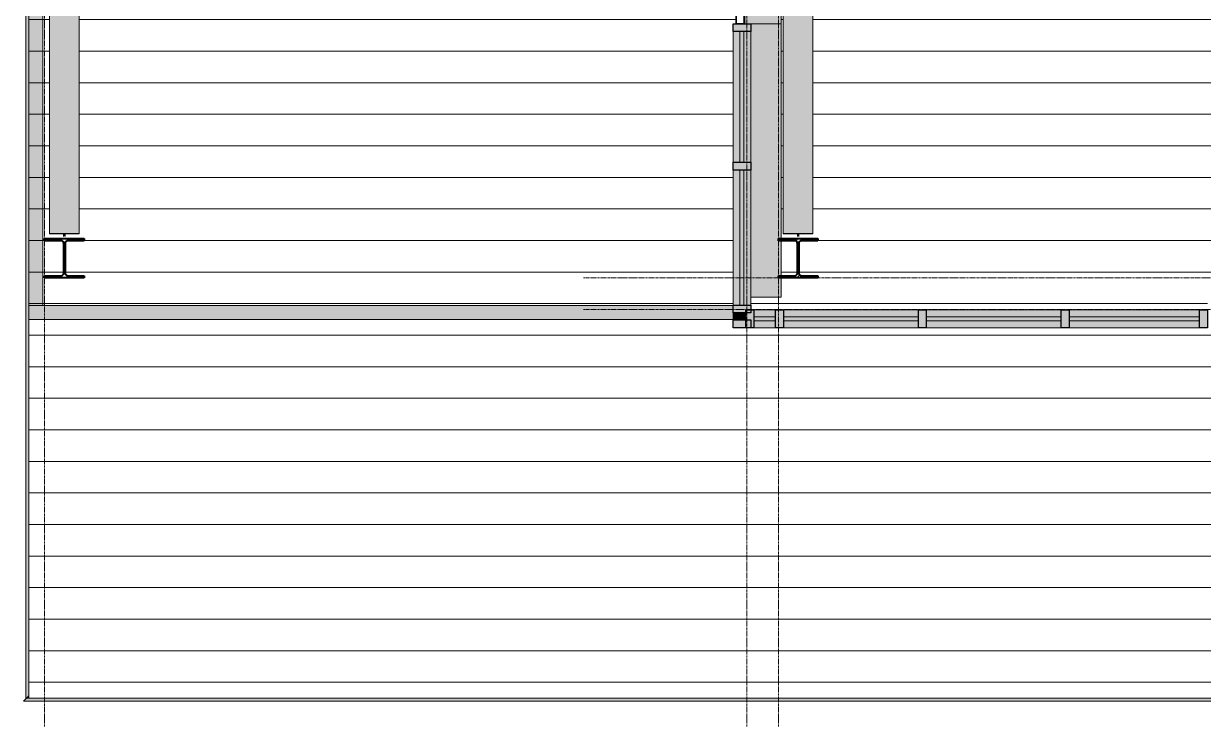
# Model space of a CAD drawing. Header units: inches. Extents: x 127 to 2210, y -1631 to -47.
# Drawn here: x 187.1 to 486.2, y -1631.2 to -1453.2 of the extents above; entities that cross this region are included whole.
import ezdxf

# ---------------------------------------------------------------- set-up
doc = ezdxf.new("R2010")
doc.units = ezdxf.units.IN
doc.header["$MEASUREMENT"] = 0
doc.linetypes.add('Grid Line 1_2_', pattern=[0.875, 0.5, -0.125, 0.125, -0.125])
for name, color, linetype, lineweight in [('A-GLAZ-CURT', 52, 'Continuous', 9), ('A-GLAZ-CWMG', 51, 'Continuous', 9), ('A-ROOF', 132, 'Continuous', 18), ('A-ROOF-OTLN', 132, 'Continuous', 9), ('A-ROOF-PATT', 132, 'Continuous', 18), ('I-WALL', 2, 'Continuous', 18), ('L-SITE-WALL', 31, 'Continuous', 18), ('S-BEAM', 12, 'Continuous', 9), ('S-COLS', 52, 'Continuous', 9), ('S-GRID', 1, 'Continuous', 9)]:
    doc.layers.add(name, color=color, linetype=linetype, lineweight=lineweight)
pattern_1 = [(45, (0, 0), (-6.335677, 6.335677), []), (45, (0, 9.6), (-6.335677, 6.335677), [])]

# ---------------------------------------------------------------- blocks, each defined once
blk = doc.blocks.new('System Panel - Exterior Glazing-V3-REFLECTED CEILING PLAN - OFFICE ANNEX')
at = {"layer": 'A-GLAZ-CURT', "transparency": 33554649}
blk.add_hatch(color=151, dxfattribs=at).paths.add_polyline_path([(16.53125, 0.25), (16.53125, 1.25), (-16.53125, 1.25), (-16.53125, 0.25)], flags=0)
at = {"layer": 'A-GLAZ-CURT', "color": 50, "lineweight": 18}
for p, q in [((-16.53125, 0.25), (-16.53125, 1.25)), ((-16.53125, 1.25), (16.53125, 1.25)), ((16.53125, 0.25), (-16.53125, 0.25)), ((16.53125, 1.25), (16.53125, 0.25))]:
    blk.add_line(p, q, dxfattribs=at)
at = {"layer": 'A-GLAZ-CURT', "color": 133}
for p, q in [((-16.53125, 1.25), (-16.53125, 0.25)), ((16.53125, 1.25), (16.53125, 0.25))]:
    blk.add_line(p, q, dxfattribs=at)
at = {"layer": 'A-GLAZ-CURT', "color": 143}
for p, q in [((-16.53125, 1.25), (16.53125, 1.25)), ((16.53125, 0.25), (-16.53125, 0.25))]:
    blk.add_line(p, q, dxfattribs=at)
blk = doc.blocks.new('System Panel - Exterior Glazing-V4-REFLECTED CEILING PLAN - OFFICE ANNEX')
at = {"layer": 'A-GLAZ-CURT', "transparency": 33554649}
blk.add_hatch(color=151, dxfattribs=at).paths.add_polyline_path([(17.09375, 0.25), (17.09375, 1.25), (-17.09375, 1.25), (-17.09375, 0.25)], flags=0)
at = {"layer": 'A-GLAZ-CURT', "color": 50, "lineweight": 18}
for p, q in [((-17.09375, 0.25), (-17.09375, 1.25)), ((-17.09375, 1.25), (17.09375, 1.25)), ((17.09375, 0.25), (-17.09375, 0.25)), ((17.09375, 1.25), (17.09375, 0.25))]:
    blk.add_line(p, q, dxfattribs=at)
at = {"layer": 'A-GLAZ-CURT', "color": 133}
for p, q in [((-17.09375, 1.25), (-17.09375, 0.25)), ((17.09375, 1.25), (17.09375, 0.25))]:
    blk.add_line(p, q, dxfattribs=at)
at = {"layer": 'A-GLAZ-CURT', "color": 143}
for p, q in [((-17.09375, 1.25), (17.09375, 1.25)), ((17.09375, 0.25), (-17.09375, 0.25))]:
    blk.add_line(p, q, dxfattribs=at)
blk = doc.blocks.new('System Panel - Exterior Glazing-438731-REFLECTED CEILING PLAN - OFFICE ANNEX')
at = {"layer": 'A-GLAZ-CURT', "transparency": 33554649}
blk.add_hatch(color=151, dxfattribs=at).paths.add_polyline_path([(0.88, 1.25), (-0.87, 1.25), (-0.87, 0.25), (0.88, 0.25)], flags=0)
at = {"layer": 'A-GLAZ-CURT', "color": 50, "lineweight": 18}
for p, q in [((-0.87, 0.25), (-0.87, 1.25)), ((-0.87, 1.25), (0.88, 1.25)), ((0.88, 0.25), (-0.87, 0.25)), ((0.88, 1.25), (0.88, 0.25))]:
    blk.add_line(p, q, dxfattribs=at)
at = {"layer": 'A-GLAZ-CURT', "color": 143}
for p, q in [((-0.87, 1.25), (0.88, 1.25)), ((0.88, 0.25), (-0.87, 0.25))]:
    blk.add_line(p, q, dxfattribs=at)
blk = doc.blocks.new('Rectangular Mullion - Exterior 2_ x 4_5_-V5-REFLECTED CEILING PLAN - OFFICE ANNEX')
at = {"layer": 'A-GLAZ-CWMG'}
blk.add_hatch(color=170, dxfattribs=at).paths.add_polyline_path([(0, 1.5), (0, -3), (-2, -3), (-2, 1.5)], flags=0)
at = {"layer": 'A-GLAZ-CWMG', "color": 90, "lineweight": 30}
for p, q in [((0, 1.5), (-2, 1.5)), ((-2, 1.5), (-2, -3)), ((0, -3), (0, 1.5)), ((-2, -3), (0, -3))]:
    blk.add_line(p, q, dxfattribs=at)
blk = doc.blocks.new('Rectangular Mullion - Exterior 2_ x 4_5_-V6-REFLECTED CEILING PLAN - OFFICE ANNEX')
at = {"layer": 'A-GLAZ-CWMG'}
blk.add_hatch(color=170, dxfattribs=at).paths.add_polyline_path([(-2, 1.5), (-2, -3), (0, -3), (0, 1.5)], flags=0)
at = {"layer": 'A-GLAZ-CWMG', "color": 90, "lineweight": 30}
for p, q in [((-2, 1.5), (0, 1.5)), ((-2, -3), (-2, 1.5)), ((0, 1.5), (0, -3)), ((0, -3), (-2, -3))]:
    blk.add_line(p, q, dxfattribs=at)
blk = doc.blocks.new('Rectangular Mullion - Exterior 2_ x 4_5_-V9-REFLECTED CEILING PLAN - OFFICE ANNEX')
at = {"layer": 'A-GLAZ-CWMG'}
h = blk.add_hatch(color=170, dxfattribs=at)
h.paths.add_polyline_path([(1855.31, -1530.21), (1889.5, -1530.21), (1889.5, -1528.46), (1855.31, -1528.46)], flags=0)
h.paths.add_polyline_path([(1855.31, -1527.46), (1889.5, -1527.46), (1889.5, -1525.71), (1855.31, -1525.71)], flags=0)
blk.add_hatch(color=170, dxfattribs=at).paths.add_polyline_path([(1889.5, -1528.46), (1889.5, -1527.46), (1855.31, -1527.46), (1855.31, -1528.46)], flags=0)
at = {"layer": 'A-GLAZ-CWMG', "color": 7}
for p, q in [((1855.31, -1525.71), (1889.5, -1525.71)), ((1855.31, -1530.21), (1889.5, -1530.21))]:
    blk.add_line(p, q, dxfattribs=at)
blk = doc.blocks.new('Rectangular Mullion - Exterior 2_ x 4_5_-438730-REFLECTED CEILING PLAN - OFFICE ANNEX')
at = {"layer": 'A-GLAZ-CWMG'}
h = blk.add_hatch(color=170, dxfattribs=at)
h.paths.add_polyline_path([(366.94, -1528.21), (368.69, -1528.21), (368.69, -1526.46), (366.94, -1526.46)], flags=0)
h.paths.add_polyline_path([(370.19, -1528.21), (370.19, -1526.46), (369.69, -1526.46), (369.69, -1528.21)], flags=0)
blk.add_hatch(color=170, dxfattribs=at).paths.add_polyline_path([(368.69, -1528.21), (369.69, -1528.21), (369.69, -1526.46), (368.69, -1526.46)], flags=0)
at = {"layer": 'A-GLAZ-CWMG', "color": 7}
blk.add_line((366.94, -1526.46), (366.94, -1528.21), dxfattribs=at)
blk = doc.blocks.new('Rectangular Mullion - Exterior 2_ x 4_5_-V10-REFLECTED CEILING PLAN - OFFICE ANNEX')
at = {"layer": 'A-GLAZ-CWMG'}
blk.add_hatch(color=170, dxfattribs=at).paths.add_polyline_path([(1, 1.5), (1, -3), (-1, -3), (-1, 1.5)], flags=0)
at = {"layer": 'A-GLAZ-CWMG', "color": 90, "lineweight": 30}
for p, q in [((1, 1.5), (-1, 1.5)), ((-1, 1.5), (-1, -3)), ((1, -3), (1, 1.5)), ((-1, -3), (1, -3))]:
    blk.add_line(p, q, dxfattribs=at)
blk = doc.blocks.new('Rectangular Mullion - Exterior 2_ x 4_5_-V11-REFLECTED CEILING PLAN - OFFICE ANNEX')
at = {"layer": 'A-GLAZ-CWMG'}
h = blk.add_hatch(color=170, dxfattribs=at)
h.paths.add_polyline_path([(368.69, -1488.27), (368.69, -1455.21), (366.94, -1455.21), (366.94, -1488.27)], flags=0)
h.paths.add_polyline_path([(369.69, -1488.27), (371.44, -1488.27), (371.44, -1455.21), (369.69, -1455.21), (369.69, -1468.26)], flags=0)
blk.add_hatch(color=170, dxfattribs=at).paths.add_polyline_path([(369.69, -1488.27), (369.69, -1455.21), (368.69, -1455.21), (368.69, -1488.27)], flags=0)
at = {"layer": 'A-GLAZ-CWMG', "color": 143}
for p, q in [((368.69, -1455.21), (366.94, -1455.21)), ((371.44, -1455.21), (369.69, -1455.21))]:
    blk.add_line(p, q, dxfattribs=at)
at = {"layer": 'A-GLAZ-CWMG', "color": 7}
for p, q in [((366.94, -1455.21), (366.94, -1488.27)), ((371.44, -1455.21), (371.44, -1488.27))]:
    blk.add_line(p, q, dxfattribs=at)
at = {"layer": 'A-GLAZ-CWMG', "color": 133}
blk.add_line((369.69, -1455.21), (368.69, -1455.21), dxfattribs=at)
blk = doc.blocks.new('Rectangular Mullion - Profile_Polycarbonate_Upper and left-626597-REFLECTED CEILING PLAN - OFFICE ANNEX')
at = {"layer": 'A-GLAZ-CWMG'}
blk.add_hatch(color=55, dxfattribs=at).paths.add_polyline_path([(0, 0.984875), (0, -1.141125), (-3.622, -1.141125), (-3.622, -0.787125), (-3.372, -0.787125), (-3.372, -0.849625), (-3.5595, -0.849625), (-3.5595, -1.078625), (-0.0625, -1.078625), (-0.0625, 0.922375), (-2.7715, 0.922375), (-2.7715, 0.859875), (-2.834, 0.859875), (-2.834, 0.984875)], flags=0)
at = {"layer": 'A-GLAZ-CWMG', "color": 90, "lineweight": 30}
for p, q in [((0, 0.984875), (-2.834, 0.984875)), ((-2.834, 0.984875), (-2.834, 0.859875)), ((-2.834, 0.859875), (-2.7715, 0.859875)), ((-2.7715, 0.859875), (-2.7715, 0.922375)), ((-2.7715, 0.922375), (-0.0625, 0.922375)), ((-0.0625, 0.922375), (-0.0625, -1.078625)), ((0, -1.141125), (0, 0.984875)), ((-3.372, -0.787125), (-3.622, -0.787125)), ((-3.622, -0.787125), (-3.622, -1.141125)), ((-3.622, -1.141125), (0, -1.141125)), ((-3.5595, -1.078625), (-3.5595, -0.849625)), ((-3.5595, -0.849625), (-3.372, -0.849625)), ((-0.0625, -1.078625), (-3.5595, -1.078625)), ((-3.372, -0.849625), (-3.372, -0.787125))]:
    blk.add_line(p, q, dxfattribs=at)
blk = doc.blocks.new('W-Wide Flange - W18X50-V21-REFLECTED CEILING PLAN - OFFICE ANNEX')
at = {"layer": 'S-BEAM'}
h = blk.add_hatch(color=71, dxfattribs=at)
h.paths.add_polyline_path([(387.19, -1506.37), (387.19, -1127.7), (379.69, -1127.7), (379.69, -1163.35), (384.78, -1163.35), (384.78, -1163.9), (380.64, -1163.9), (380.15, -1164.11), (379.95, -1164.6), (379.95, -1172.08), (380.15, -1172.57), (380.64, -1172.77), (384.78, -1172.77), (384.78, -1173.33), (379.69, -1173.33), (379.69, -1506.37), (386.97, -1506.37)], flags=0)
h.paths.add_polyline_path([(387.19, -1122.95), (387.19, -1015.33), (379.69, -1015.33), (379.69, -1122.95), (386.97, -1122.95)], flags=0)
h.paths.add_polyline_path([(382.58, -1014.77), (383.06, -1014.57), (383.27, -1014.08), (383.27, -1012.71), (379.69, -1012.71), (379.69, -1014.77)], flags=0)
h.paths.add_polyline_path([(387.19, -1014.77), (387.19, -1012.71), (383.61, -1012.71), (383.61, -1014.08), (383.81, -1014.57), (384.3, -1014.77), (386.97, -1014.77)], flags=0)
h.paths.add_polyline_path([(387.19, -1007.96), (387.19, -1005.9), (384.3, -1005.9), (383.81, -1006.11), (383.61, -1006.6), (383.61, -1007.96), (386.97, -1007.96)], flags=0)
h.paths.add_polyline_path([(379.69, -1007.96), (383.27, -1007.96), (383.27, -1006.6), (383.06, -1006.11), (382.58, -1005.9), (379.69, -1005.9), (379.69, -1006.6)], flags=0)
h.paths.add_polyline_path([(379.69, -1005.35), (387.19, -1005.35), (387.19, -698.96), (379.69, -698.96), (379.69, -1001.54)], flags=0)
h = blk.add_hatch(color=71, dxfattribs=at)
h.paths.add_polyline_path([(383.61, -1507.06), (383.61, -1506.43), (383.26, -1506.43), (383.26, -1507.06), (383.61, -1507.06)], flags=0)
h.paths.add_polyline_path([(383.64, -1506.42), (383.71, -1506.41), (383.17, -1506.41)], flags=0)
h.paths.add_polyline_path([(383.71, -1506.41), (383.81, -1506.41), (383.06, -1506.41)], flags=0)
h.paths.add_polyline_path([(383.81, -1506.41), (383.95, -1506.4), (382.92, -1506.4)], flags=0)
at = {"layer": 'S-BEAM', "color": 7}
for p, q in [((387.19, -1127.7), (387.19, -1506.37)), ((379.69, -1173.33), (379.69, -1506.37)), ((379.69, -1506.4), (379.69, -1506.37)), ((379.69, -1506.37), (387.19, -1506.37)), ((382.58, -1506.4), (379.69, -1506.4)), ((383.26, -1507.07), (383.26, -1506.43)), ((383.61, -1506.43), (383.61, -1507.07)), ((387.19, -1506.4), (384.29, -1506.4)), ((387.19, -1506.37), (387.19, -1506.4))]:
    blk.add_line(p, q, dxfattribs=at)
for centre, start_param, end_param in [((382.58, -1506.43), 0, 1.570796), ((384.29, -1506.43), 1.570796, 3.141593)]:
    blk.add_ellipse(centre, major_axis=(0.68, 0), ratio=0.041631, start_param=start_param, end_param=end_param, dxfattribs=at)
blk = doc.blocks.new('W-Wide Flange - W18X50-624780-REFLECTED CEILING PLAN - OFFICE ANNEX')
at = {"layer": 'S-BEAM'}
blk.add_hatch(color=71, dxfattribs=at).paths.add_polyline_path([(193.69, -1019.33), (201.19, -1019.33), (201.19, -1015.83), (193.69, -1015.83), (193.69, -1015.86)], flags=0)
h = blk.add_hatch(color=71, dxfattribs=at)
h.paths.add_polyline_path([(193.69, -1506.37), (201.19, -1506.37), (201.19, -1173.33), (193.69, -1173.33), (193.69, -1494.19)], flags=0)
h.paths.add_polyline_path([(201.19, -1172.77), (201.19, -1163.9), (198.3, -1163.9), (197.81, -1164.11), (197.61, -1164.6), (197.61, -1172.08), (197.81, -1172.57), (198.3, -1172.77)], flags=0)
h.paths.add_polyline_path([(196.58, -1172.77), (197.06, -1172.57), (197.27, -1172.08), (197.27, -1164.6), (197.06, -1164.11), (196.58, -1163.9), (193.69, -1163.9), (193.69, -1172.77)], flags=0)
h.paths.add_polyline_path([(196.58, -1163.35), (201.19, -1163.35), (201.19, -1019.33), (193.69, -1019.33), (193.69, -1163.35)], flags=0)
h = blk.add_hatch(color=71, dxfattribs=at)
h.paths.add_polyline_path([(197.26, -1507.06), (197.61, -1507.06), (197.61, -1506.43), (197.26, -1506.43)], flags=0)
h.paths.add_polyline_path([(197.64, -1506.42), (197.71, -1506.41), (197.17, -1506.41)], flags=0)
h.paths.add_polyline_path([(197.71, -1506.41), (197.81, -1506.41), (197.06, -1506.41)], flags=0)
h.paths.add_polyline_path([(197.81, -1506.41), (197.95, -1506.4), (196.92, -1506.4)], flags=0)
at = {"layer": 'S-BEAM', "color": 71}
for p, q in [((201.19, -1015.83), (193.69, -1015.83)), ((193.69, -1015.83), (193.69, -1019.33)), ((201.19, -1015.83), (201.19, -1019.33))]:
    blk.add_line(p, q, dxfattribs=at)
at = {"layer": 'S-BEAM', "color": 7}
for p, q in [((193.69, -1019.33), (193.69, -1163.35)), ((201.19, -1019.33), (201.19, -1163.35)), ((193.69, -1163.9), (193.69, -1172.77)), ((201.19, -1163.9), (201.19, -1172.77)), ((193.69, -1173.33), (193.69, -1506.37)), ((201.19, -1173.33), (201.19, -1506.37)), ((193.69, -1506.4), (193.69, -1506.37)), ((193.69, -1506.37), (201.19, -1506.37)), ((196.58, -1506.4), (193.69, -1506.4)), ((197.26, -1507.07), (197.26, -1506.43)), ((197.61, -1506.43), (197.61, -1507.07)), ((201.19, -1506.4), (198.29, -1506.4)), ((201.19, -1506.37), (201.19, -1506.4))]:
    blk.add_line(p, q, dxfattribs=at)
for centre, start_param, end_param in [((196.58, -1506.43), 0, 1.570796), ((198.29, -1506.43), 1.570796, 3.141593)]:
    blk.add_ellipse(centre, major_axis=(0.68, 0), ratio=0.041631, start_param=start_param, end_param=end_param, dxfattribs=at)
blk = doc.blocks.new('System Panel - Exterior Glazing-430040-REFLECTED CEILING PLAN - OFFICE ANNEX')
at = {"layer": 'A-GLAZ-CURT', "transparency": 33554649}
blk.add_hatch(color=151, dxfattribs=at).paths.add_polyline_path([(16.53125, -0.25), (-16.53125, -0.25), (-16.53125, -1.25), (16.53125, -1.25)], flags=0)
at = {"layer": 'A-GLAZ-CURT', "color": 50, "lineweight": 18}
for p, q in [((-16.53125, -1.25), (-16.53125, -0.25)), ((-16.53125, -0.25), (16.53125, -0.25)), ((16.53125, -1.25), (-16.53125, -1.25)), ((16.53125, -0.25), (16.53125, -1.25))]:
    blk.add_line(p, q, dxfattribs=at)
at = {"layer": 'A-GLAZ-CURT', "color": 133}
for p, q in [((-16.53125, -0.25), (-16.53125, -1.25)), ((16.53125, -0.25), (16.53125, -1.25))]:
    blk.add_line(p, q, dxfattribs=at)
at = {"layer": 'A-GLAZ-CURT', "color": 143}
for p, q in [((-16.53125, -0.25), (16.53125, -0.25)), ((16.53125, -1.25), (-16.53125, -1.25))]:
    blk.add_line(p, q, dxfattribs=at)
blk = doc.blocks.new('System Panel - Exterior Glazing-430041-REFLECTED CEILING PLAN - OFFICE ANNEX')
at = {"layer": 'A-GLAZ-CURT', "transparency": 33554649}
blk.add_hatch(color=151, dxfattribs=at).paths.add_polyline_path([(17.09375, -0.25), (-17.09375, -0.25), (-17.09375, -1.25), (17.09375, -1.25)], flags=0)
at = {"layer": 'A-GLAZ-CURT', "color": 50, "lineweight": 18}
for p, q in [((-17.09375, -1.25), (-17.09375, -0.25)), ((-17.09375, -0.25), (17.09375, -0.25)), ((17.09375, -1.25), (-17.09375, -1.25)), ((17.09375, -0.25), (17.09375, -1.25))]:
    blk.add_line(p, q, dxfattribs=at)
at = {"layer": 'A-GLAZ-CURT', "color": 133}
for p, q in [((-17.09375, -0.25), (-17.09375, -1.25)), ((17.09375, -0.25), (17.09375, -1.25))]:
    blk.add_line(p, q, dxfattribs=at)
at = {"layer": 'A-GLAZ-CURT', "color": 143}
for p, q in [((-17.09375, -0.25), (17.09375, -0.25)), ((17.09375, -1.25), (-17.09375, -1.25))]:
    blk.add_line(p, q, dxfattribs=at)
blk = doc.blocks.new('System Panel - Exterior Glazing-609480-REFLECTED CEILING PLAN - OFFICE ANNEX')
at = {"layer": 'A-GLAZ-CURT', "transparency": 33554649}
blk.add_hatch(color=151, dxfattribs=at).paths.add_polyline_path([(-2.78, -0.25), (-2.78, -1.25), (2.78, -1.25), (2.78, -0.25)], flags=0)
at = {"layer": 'A-GLAZ-CURT', "color": 50, "lineweight": 18}
for p, q in [((-2.78, -1.25), (-2.78, -0.25)), ((-2.78, -0.25), (2.78, -0.25)), ((2.78, -1.25), (-2.78, -1.25)), ((2.78, -0.25), (2.78, -1.25))]:
    blk.add_line(p, q, dxfattribs=at)
at = {"layer": 'A-GLAZ-CURT', "color": 143}
for p, q in [((-2.78, -0.25), (2.78, -0.25)), ((2.78, -1.25), (-2.78, -1.25))]:
    blk.add_line(p, q, dxfattribs=at)
blk = doc.blocks.new('Rectangular Mullion - Exterior 2_ x 4_5_-430046-REFLECTED CEILING PLAN - OFFICE ANNEX')
at = {"layer": 'A-GLAZ-CWMG'}
blk.add_hatch(color=170, dxfattribs=at).paths.add_polyline_path([(0, -1.5), (-2, -1.5), (-2, 3), (0, 3)], flags=0)
at = {"layer": 'A-GLAZ-CWMG', "color": 90, "lineweight": 30}
for p, q in [((0, 3), (-2, 3)), ((-2, 3), (-2, -1.5)), ((0, -1.5), (0, 3)), ((-2, -1.5), (0, -1.5))]:
    blk.add_line(p, q, dxfattribs=at)
blk = doc.blocks.new('Rectangular Mullion - Exterior 2_ x 4_5_-430049-REFLECTED CEILING PLAN - OFFICE ANNEX')
at = {"layer": 'A-GLAZ-CWMG'}
blk.add_hatch(color=170, dxfattribs=at).paths.add_polyline_path([(-2, -1.5), (0, -1.5), (0, 3), (-2, 3)], flags=0)
at = {"layer": 'A-GLAZ-CWMG', "color": 90, "lineweight": 30}
for p, q in [((-2, 3), (0, 3)), ((-2, -1.5), (-2, 3)), ((0, 3), (0, -1.5)), ((0, -1.5), (-2, -1.5))]:
    blk.add_line(p, q, dxfattribs=at)
blk = doc.blocks.new('Rectangular Mullion - Exterior 2_ x 4_5_-430031-REFLECTED CEILING PLAN - OFFICE ANNEX')
at = {"layer": 'A-GLAZ-CWMG'}
h = blk.add_hatch(color=170, dxfattribs=at)
h.paths.add_polyline_path([(2043.44, -1525.65), (2044.19, -1525.65), (2044.19, -1491.46), (2042.44, -1491.46), (2042.44, -1525.65)], flags=0)
h.paths.add_polyline_path([(2046.94, -1525.65), (2046.94, -1491.46), (2045.19, -1491.46), (2045.19, -1525.65), (2045.44, -1525.65)], flags=0)
blk.add_hatch(color=170, dxfattribs=at).paths.add_polyline_path([(2045.19, -1525.65), (2045.19, -1491.46), (2044.19, -1491.46), (2044.19, -1525.65)], flags=0)
at = {"layer": 'A-GLAZ-CWMG', "color": 7}
for p, q in [((2042.44, -1491.46), (2042.44, -1525.65)), ((2046.94, -1491.46), (2046.94, -1525.65))]:
    blk.add_line(p, q, dxfattribs=at)
blk = doc.blocks.new('Rectangular Mullion - Exterior 2_ x 4_5_-609479-REFLECTED CEILING PLAN - OFFICE ANNEX')
at = {"layer": 'A-GLAZ-CWMG'}
h = blk.add_hatch(color=170, dxfattribs=at)
h.paths.add_polyline_path([(372.19, -1530.21), (377.75, -1530.21), (377.75, -1528.46), (372.19, -1528.46)], flags=0)
h.paths.add_polyline_path([(377.75, -1527.46), (377.75, -1525.71), (372.19, -1525.71), (372.19, -1527.46)], flags=0)
blk.add_hatch(color=170, dxfattribs=at).paths.add_polyline_path([(377.75, -1528.46), (377.75, -1527.46), (372.19, -1527.46), (372.19, -1528.46)], flags=0)
at = {"layer": 'A-GLAZ-CWMG', "color": 7}
for p, q in [((377.75, -1525.71), (372.19, -1525.71)), ((377.75, -1530.21), (372.19, -1530.21))]:
    blk.add_line(p, q, dxfattribs=at)
blk = doc.blocks.new('Rectangular Mullion - Exterior 2_ x 4_5_-430033-REFLECTED CEILING PLAN - OFFICE ANNEX')
at = {"layer": 'A-GLAZ-CWMG'}
blk.add_hatch(color=170, dxfattribs=at).paths.add_polyline_path([(1, -1.5), (-1, -1.5), (-1, 3), (1, 3)], flags=0)
at = {"layer": 'A-GLAZ-CWMG', "color": 90, "lineweight": 30}
for p, q in [((1, 3), (-1, 3)), ((-1, 3), (-1, -1.5)), ((1, -1.5), (1, 3)), ((-1, -1.5), (1, -1.5))]:
    blk.add_line(p, q, dxfattribs=at)
blk = doc.blocks.new('Rectangular Mullion - Exterior 2_ x 4_5_-436887-REFLECTED CEILING PLAN - OFFICE ANNEX')
at = {"layer": 'A-GLAZ-CWMG'}
h = blk.add_hatch(color=170, dxfattribs=at)
h.paths.add_polyline_path([(452.12, -1530.21), (485.19, -1530.21), (485.19, -1528.46), (452.12, -1528.46)], flags=0)
h.paths.add_polyline_path([(452.12, -1527.46), (485.19, -1527.46), (485.19, -1525.71), (452.12, -1525.71)], flags=0)
blk.add_hatch(color=170, dxfattribs=at).paths.add_polyline_path([(485.19, -1528.46), (485.19, -1527.46), (452.12, -1527.46), (452.12, -1528.46)], flags=0)
at = {"layer": 'A-GLAZ-CWMG', "color": 7}
for p, q in [((485.19, -1525.71), (452.12, -1525.71)), ((485.19, -1530.21), (452.12, -1530.21))]:
    blk.add_line(p, q, dxfattribs=at)
at = {"layer": 'A-GLAZ-CWMG', "color": 143}
for p, q in [((485.19, -1527.46), (485.19, -1525.71)), ((485.19, -1530.21), (485.19, -1528.46))]:
    blk.add_line(p, q, dxfattribs=at)
at = {"layer": 'A-GLAZ-CWMG', "color": 133}
blk.add_line((485.19, -1528.46), (485.19, -1527.46), dxfattribs=at)
blk = doc.blocks.new('Rectangular Mullion - Exterior 2_ x 4_5_-430037-REFLECTED CEILING PLAN - OFFICE ANNEX')
at = {"layer": 'A-GLAZ-CWMG'}
h = blk.add_hatch(color=170, dxfattribs=at)
h.paths.add_polyline_path([(2046.94, -1489.46), (2046.94, -1455.27), (2045.19, -1455.27), (2045.19, -1489.46)], flags=0)
h.paths.add_polyline_path([(2044.19, -1489.46), (2044.19, -1455.27), (2042.44, -1455.27), (2042.44, -1489.46)], flags=0)
blk.add_hatch(color=170, dxfattribs=at).paths.add_polyline_path([(2045.19, -1489.46), (2045.19, -1455.27), (2044.19, -1455.27), (2044.19, -1489.46)], flags=0)
at = {"layer": 'A-GLAZ-CWMG', "color": 7}
for p, q in [((2042.44, -1455.27), (2042.44, -1489.46)), ((2046.94, -1455.27), (2046.94, -1489.46))]:
    blk.add_line(p, q, dxfattribs=at)
blk = doc.blocks.new('Rectangular Mullion - Exterior 2_ x 4_5_-430038-REFLECTED CEILING PLAN - OFFICE ANNEX')
at = {"layer": 'A-GLAZ-CWMG'}
blk.add_hatch(color=170, dxfattribs=at).paths.add_polyline_path([(1, -1.5), (-1, -1.5), (-1, 3), (1, 3)], flags=0)
at = {"layer": 'A-GLAZ-CWMG', "color": 90, "lineweight": 30}
for p, q in [((1, 3), (-1, 3)), ((-1, 3), (-1, -1.5)), ((1, -1.5), (1, 3)), ((-1, -1.5), (1, -1.5))]:
    blk.add_line(p, q, dxfattribs=at)
blk = doc.blocks.new('Open Source Metal Building_Exterior_rvt-1-REFLECTED CEILING PLAN - OFFICE ANNEX')
at = {"layer": 'A-ROOF-OTLN', "lineweight": 5}
for points in [[(187.69, -1624.19), (188.44, -1623.44), (188.44, -1001.35), (187.69, -1001.35), (187.69, -1571.98)], [(187.69, -1624.19), (187.85, -1624.02), (188.44, -1624.02), (188.44, -1623.44), (187.69, -1624.19)], [(1168.34, -1624.77), (2106.77, -1624.77), (2106.02, -1624.02), (187.85, -1624.02), (187.1, -1624.77), (907.88, -1624.77)]]:
    blk.add_hatch(color=10, dxfattribs=at).paths.add_polyline_path(points, flags=0)
at = {"layer": 'A-ROOF-PATT', "lineweight": 9}
h = blk.add_hatch(dxfattribs=at)
h.set_pattern_fill('FP_33', style=0, pattern_type=2)
h.set_pattern_definition([(180, (-24239.079, 21231.977), (1e-15, 7.993), [])])
h.paths.add_polyline_path([(2105.44, -1624.02), (2105.44, -1405.9), (2045.94, -1405.9), (2045.94, -1405.96), (2042.31, -1405.96), (2042.31, -1409.46), (2045.94, -1409.46), (2045.95, -1418.21), (2046.94, -1418.21), (2046.94, -1527.65), (2045.44, -1527.65), (2045.44, -1528.21), (2046.94, -1528.21), (2046.94, -1530.21), (1709.69, -1530.21), (1709.69, -1528.09), (777.4, -1528.09), (777.4, -1529.45), (774.57, -1529.45), (774.57, -1529.32), (774.63, -1529.32), (774.63, -1529.38), (777.34, -1529.38), (777.34, -1529.25), (773.78, -1529.25), (773.78, -1529.45), (491.06, -1529.45), (491.06, -1529.25), (487.5, -1529.25), (487.5, -1529.38), (490.21, -1529.38), (490.21, -1529.32), (490.27, -1529.32), (490.27, -1529.45), (487.44, -1529.45), (487.44, -1528.09), (487.19, -1528.09), (487.19, -1530.21), (366.94, -1530.21), (366.94, -1453.21), (367.7, -1453.21), (367.7, -1450.38), (367.83, -1450.38), (367.83, -1450.44), (367.76, -1450.44), (367.76, -1453.15), (367.9, -1453.15), (367.9, -1449.59), (367.7, -1449.59), (367.7, -1128.83), (367.9, -1128.83), (367.9, -1125.33), (367.76, -1125.33), (367.76, -1127.98), (367.83, -1127.98), (367.83, -1128.04), (367.7, -1128.04), (367.7, -1019.33), (370.44, -1019.33), (370.44, -1015.83), (367.94, -1015.83), (367.94, -1004.85), (370.44, -1004.85), (370.44, -1001.35), (188.44, -1001.35), (188.44, -1624.02), (1949.7, -1624.02)], flags=0)
h.paths.add_polyline_path([(1754.36, -1525.71), (2042.44, -1525.71), (2042.44, -1418.21), (2033.56, -1418.21), (2033.56, -1347.59), (2033.06, -1347.59), (2033.06, -1506.4), (2025.56, -1506.37), (2025.56, -1347.59), (1949.31, -1347.59), (1949.31, -1376.59), (1804.69, -1376.59), (1804.69, -1506.4), (1803.12, -1506.4), (1803.12, -1507.61), (1805.94, -1507.61), (1805.94, -1508.16), (1801.8, -1508.16), (1801.31, -1508.37), (1801.11, -1508.86), (1801.11, -1516.34), (1801.31, -1516.82), (1801.8, -1517.03), (1805.94, -1517.03), (1805.94, -1517.59), (1795.94, -1517.59), (1795.94, -1517.03), (1800.08, -1517.03), (1800.56, -1516.82), (1800.77, -1516.34), (1800.77, -1508.86), (1800.56, -1508.37), (1800.08, -1508.16), (1795.94, -1508.16), (1795.94, -1507.61), (1798.62, -1507.61), (1798.62, -1506.4), (1797.19, -1506.37), (1797.19, -1456.21), (1709.69, -1456.21), (1709.69, -1525.71), (1746.75, -1525.71)], flags=0)
h.paths.add_polyline_path([(452.12, -1525.71), (487.19, -1525.71), (487.19, -1516.84), (637.54, -1516.82), (637.75, -1516.34), (637.75, -1508.86), (637.54, -1508.37), (637.05, -1508.16), (632.92, -1508.16), (632.92, -1507.61), (642.92, -1507.61), (642.92, -1508.16), (638.78, -1508.16), (638.29, -1508.37), (638.09, -1508.86), (638.09, -1516.34), (638.32, -1516.84), (895.02, -1516.82), (895.23, -1516.34), (895.23, -1508.86), (895.02, -1508.37), (894.53, -1508.16), (890.39, -1508.16), (890.39, -1507.61), (900.39, -1507.61), (900.39, -1508.16), (896.26, -1508.16), (895.77, -1508.37), (895.56, -1508.86), (895.56, -1516.34), (895.79, -1516.84), (1102.03, -1516.84), (1102.03, -1331.96), (1118.6, -1331.96), (1118.6, -1017.21), (1082.4, -1017.21), (1082.4, -1012.46), (1116.03, -1012.46), (1116.03, -975.09), (1101.28, -975.09), (1101.28, -945.09), (1116.03, -945.09), (1116.03, -933.09), (1101.28, -933.09), (1101.28, -922.59), (1090.78, -922.59), (1090.78, -907.84), (1069.4, -907.84), (1069.4, -922.59), (949.4, -922.59), (949.4, -907.84), (928.03, -907.84), (928.03, -922.59), (917.53, -922.59), (917.53, -933.09), (902.78, -933.09), (902.78, -945.09), (917.53, -945.09), (917.53, -975.09), (902.78, -975.09), (902.78, -1012.46), (934.4, -1012.46), (934.4, -1017.21), (899.14, -1017.21), (899.14, -1506.4), (891.64, -1506.37), (891.64, -1015.33), (890.39, -1015.33), (890.39, -1014.77), (891.64, -1014.77), (891.64, -1005.9), (890.39, -1005.9), (890.39, -1005.35), (891.64, -1005.35), (891.64, -962.77), (641.67, -962.77), (641.67, -1005.35), (642.92, -1005.35), (642.92, -1005.9), (641.67, -1005.9), (641.67, -1014.77), (642.92, -1014.77), (642.92, -1015.33), (641.67, -1015.33), (641.67, -1506.4), (634.17, -1506.37), (634.17, -1015.33), (632.92, -1015.33), (632.92, -1014.77), (634.17, -1014.77), (634.17, -1005.9), (632.92, -1005.9), (632.92, -1005.35), (634.17, -1005.35), (634.17, -962.77), (627.56, -962.77), (627.56, -1012.71), (481.44, -1012.71), (481.44, -1127.7), (387.19, -1127.7), (387.19, -1506.4), (379.69, -1506.37), (379.69, -1173.33), (379.19, -1173.33), (379.19, -1507.61), (388.44, -1507.61), (388.44, -1508.16), (384.3, -1508.16), (383.81, -1508.37), (383.61, -1508.86), (383.61, -1516.34), (383.81, -1516.82), (384.3, -1517.03), (388.44, -1517.03), (388.44, -1517.59), (379.19, -1517.59), (379.19, -1522.46), (371.44, -1522.46), (371.44, -1525.71), (451.12, -1525.71)], flags=0)
h.paths.add_polyline_path([(2024.31, -1517.59), (2024.31, -1517.03), (2028.45, -1517.03), (2028.94, -1516.82), (2029.14, -1516.34), (2029.14, -1508.86), (2028.94, -1508.37), (2028.45, -1508.16), (2024.31, -1508.16), (2024.31, -1507.61), (2034.31, -1507.61), (2034.31, -1508.16), (2030.17, -1508.16), (2029.68, -1508.37), (2029.48, -1508.86), (2029.48, -1516.34), (2029.68, -1516.82), (2030.17, -1517.03), (2034.31, -1517.03), (2034.31, -1517.59), (2028.45, -1517.59)], flags=0)
h.paths.add_polyline_path([(192.44, -1517.59), (192.44, -1517.03), (196.58, -1517.03), (197.06, -1516.82), (197.27, -1516.34), (197.27, -1508.86), (197.06, -1508.37), (196.58, -1508.16), (192.44, -1508.16), (192.44, -1507.61), (202.44, -1507.61), (202.44, -1508.16), (198.3, -1508.16), (197.81, -1508.37), (197.61, -1508.86), (197.61, -1516.34), (197.81, -1516.82), (198.3, -1517.03), (202.44, -1517.03), (202.44, -1517.59), (196.58, -1517.59)], flags=0)
h.paths.add_polyline_path([(382.58, -1517.03), (383.06, -1516.82), (383.27, -1516.34), (383.27, -1508.86), (383.06, -1508.37), (382.58, -1508.16), (379.19, -1508.16), (379.19, -1517.03)], flags=0)
h.paths.add_polyline_path([(1591.49, -1516.84), (1591.98, -1516.82), (1592.18, -1516.34), (1592.18, -1508.86), (1591.98, -1508.37), (1591.49, -1508.16), (1589.78, -1508.16), (1589.78, -1516.84)], flags=0)
h.paths.add_polyline_path([(1593.21, -1516.84), (1704.94, -1516.84), (1704.94, -1451.71), (1797.19, -1451.71), (1797.19, -1175.65), (1796.85, -1175.65), (1796.85, -1175.52), (1796.92, -1175.52), (1796.92, -1175.59), (1797.19, -1175.59), (1797.19, -1175.45), (1796.06, -1175.45), (1796.06, -1175.65), (1644.06, -1175.65), (1644.06, -1175.45), (1640.5, -1175.45), (1640.5, -1175.59), (1643.21, -1175.59), (1643.21, -1175.52), (1643.27, -1175.52), (1643.27, -1175.65), (1640.44, -1175.65), (1640.44, -1173.52), (1797.19, -1173.52), (1797.19, -1173.33), (1795.94, -1173.33), (1795.94, -1172.77), (1797.19, -1172.77), (1797.19, -1163.9), (1795.94, -1163.9), (1795.94, -1163.35), (1797.19, -1163.35), (1797.19, -800.04), (1596.1, -800.04), (1596.1, -1005.35), (1597.35, -1005.35), (1597.35, -1005.9), (1596.1, -1005.9), (1596.1, -1014.77), (1597.35, -1014.77), (1597.35, -1015.33), (1596.1, -1015.33), (1596.1, -1163.35), (1597.35, -1163.35), (1597.35, -1163.9), (1596.1, -1163.9), (1596.1, -1172.77), (1597.35, -1172.77), (1597.35, -1173.33), (1596.1, -1173.33), (1596.1, -1506.4), (1589.78, -1506.4), (1589.78, -1507.61), (1597.35, -1507.61), (1597.35, -1508.16), (1593.21, -1508.16), (1592.73, -1508.37), (1592.52, -1508.86), (1592.52, -1516.34), (1592.75, -1516.84)], flags=0)
h.paths.add_polyline_path([(2029.13, -1507.06), (2029.13, -1506.43), (2029.49, -1506.43), (2029.49, -1507.06)], flags=0)
h.paths.add_polyline_path([(1592.18, -1507.06), (1592.18, -1506.43), (1592.53, -1506.43), (1592.53, -1507.06)], flags=0)
h.paths.add_polyline_path([(895.22, -1507.06), (895.22, -1506.43), (895.57, -1506.43), (895.57, -1507.06)], flags=0)
h.paths.add_polyline_path([(637.74, -1507.06), (637.74, -1506.43), (638.09, -1506.43), (638.09, -1507.06)], flags=0)
h.paths.add_polyline_path([(383.26, -1507.06), (383.26, -1506.43), (383.61, -1506.43), (383.61, -1507.06)], flags=0)
h.paths.add_polyline_path([(197.61, -1507.06), (197.26, -1507.06), (197.26, -1506.43), (197.61, -1506.43)], flags=0)
h.paths.add_polyline_path([(201.19, -1506.4), (193.69, -1506.37), (193.69, -1173.33), (192.44, -1173.33), (192.44, -1172.77), (193.69, -1172.77), (193.69, -1163.9), (192.44, -1163.9), (192.44, -1163.35), (193.69, -1163.35), (193.69, -1015.83), (201.19, -1015.83), (201.19, -1163.35), (202.44, -1163.35), (202.44, -1163.9), (201.19, -1163.9), (201.19, -1172.77), (202.44, -1172.77), (202.44, -1173.33), (201.19, -1173.33), (201.19, -1506.37)], flags=0)
h.paths.add_polyline_path([(1804.69, -1371.84), (1860.56, -1371.84), (1860.56, -800.04), (1804.69, -800.04), (1804.69, -1163.35), (1805.94, -1163.35), (1805.94, -1163.9), (1804.69, -1163.9), (1804.69, -1172.77), (1805.94, -1172.77), (1805.94, -1173.33), (1804.69, -1173.33), (1804.69, -1364.55)], flags=0)
h.paths.add_polyline_path([(1180.32, -1331.96), (1181.03, -1331.96), (1181.03, -1017.21), (1126.1, -1017.21), (1126.1, -1331.96), (1180.28, -1331.96)], flags=0)
h.paths.add_polyline_path([(1643.81, -1173.88), (1643.81, -1173.81), (1644, -1173.81), (1644, -1173.59), (1640.5, -1173.59), (1640.5, -1173.88), (1643.7, -1173.88)], flags=0)
h.paths.add_polyline_path([(1796.42, -1173.88), (1797.19, -1173.88), (1797.19, -1173.59), (1796.13, -1173.59), (1796.13, -1173.81), (1796.31, -1173.81), (1796.31, -1173.88)], flags=0)
h.paths.add_polyline_path([(379.19, -1172.66), (379.41, -1172.57), (379.61, -1172.08), (379.61, -1164.6), (379.41, -1164.11), (379.19, -1164.02), (379.19, -1172.57)], flags=0)
h.paths.add_polyline_path([(379.19, -1163.35), (379.69, -1163.35), (379.69, -1127.7), (379.19, -1127.7), (379.19, -1157.12)], flags=0)
h.paths.add_polyline_path([(387.19, -1122.95), (476.69, -1122.95), (476.69, -1012.71), (387.19, -1012.71), (387.19, -1014.77), (388.44, -1014.77), (388.44, -1015.33), (387.19, -1015.33)], flags=0)
h.paths.add_polyline_path([(379.69, -1122.95), (379.69, -1015.33), (379.19, -1015.33), (379.19, -1122.95)], flags=0)
h.paths.add_polyline_path([(201.19, -1015.33), (192.44, -1015.33), (192.44, -1014.77), (196.58, -1014.77), (197.06, -1014.57), (197.27, -1014.08), (197.27, -1006.6), (197.06, -1006.11), (196.58, -1005.9), (192.44, -1005.9), (192.44, -1005.35), (202.44, -1005.35), (202.44, -1005.9), (198.3, -1005.9), (197.81, -1006.11), (197.61, -1006.6), (197.61, -1014.08), (197.81, -1014.57), (198.3, -1014.77), (202.44, -1014.77), (202.44, -1015.33)], flags=0)
h.paths.add_polyline_path([(379.69, -1014.77), (379.69, -1012.71), (379.19, -1012.71), (379.19, -1014.77)], flags=0)
h.paths.add_polyline_path([(614.87, -1007.96), (622.81, -1007.96), (622.81, -698.96), (387.19, -698.96), (387.19, -1005.35), (388.44, -1005.35), (388.44, -1005.9), (387.19, -1005.9), (387.19, -1007.96), (582.31, -1007.96)], flags=0)
h.paths.add_polyline_path([(379.69, -1007.96), (379.69, -1005.9), (379.19, -1005.9), (379.19, -1007.96)], flags=0)
h.paths.add_polyline_path([(379.19, -1005.35), (379.69, -1005.35), (379.69, -698.96), (379.19, -698.96), (379.19, -1004.08)], flags=0)
h.paths.add_polyline_path([(649.19, -958.02), (891.64, -958.02), (891.64, -698.96), (641.67, -698.96), (641.67, -958.02), (647.43, -958.02)], flags=0)
h.paths.add_polyline_path([(634.17, -958.02), (634.17, -698.96), (627.56, -698.96), (627.56, -958.02)], flags=0)
h.paths.add_polyline_path([(1100.88, -931.59), (1100.5, -931.59), (1100.5, -931.26), (1100.88, -931.26)], flags=0)
h.paths.add_polyline_path([(926.53, -923.37), (926.2, -923.37), (926.2, -922.98), (926.53, -922.98)], flags=0)
at = {"layer": 'I-WALL', "lineweight": 5, "transparency": 33554649}
for points in [[(191.63, -1524.59), (191.94, -1524.59), (191.94, -1155.47), (188.44, -1155.47), (188.44, -1524.59)], [(188.44, -1528.09), (366.94, -1528.09), (366.94, -1524.59), (188.44, -1524.59)]]:
    blk.add_hatch(color=10, dxfattribs=at).paths.add_polyline_path(points, flags=0)
at = {"layer": 'L-SITE-WALL', "lineweight": 5}
h = blk.add_hatch(color=8, dxfattribs=at)
h.paths.add_polyline_path([(369.83, -1453.21), (379.19, -1453.21), (379.19, -1173.33), (374.78, -1173.33), (374.78, -1172.77), (378.92, -1172.77), (379.19, -1172.66), (379.19, -1164.02), (378.92, -1163.9), (374.78, -1163.9), (374.78, -1163.35), (379.19, -1163.35), (379.19, -1127.7), (372.2, -1127.7), (372.2, -1125.33), (369.83, -1125.33), (369.83, -1453.15)], flags=0)
h.paths.add_polyline_path([(369.77, -1453.15), (369.77, -1449.65), (369.54, -1449.65), (369.54, -1449.84), (369.47, -1449.84), (369.47, -1453.15)], flags=0)
h.paths.add_polyline_path([(369.77, -1128.77), (369.77, -1125.33), (369.47, -1125.33), (369.47, -1128.58), (369.54, -1128.58), (369.54, -1128.77)], flags=0)
h.paths.add_polyline_path([(379.19, -1122.95), (379.19, -1019.33), (372.2, -1019.33), (372.2, -1122.95)], flags=0)
blk.add_hatch(color=8, dxfattribs=at).paths.add_polyline_path([(379.19, -1522.46), (379.19, -1517.59), (378.44, -1517.59), (378.44, -1517.03), (379.19, -1517.03), (379.19, -1508.16), (378.44, -1508.16), (378.44, -1507.61), (379.19, -1507.61), (379.19, -1453.21), (371.44, -1453.21), (371.44, -1522.46)], flags=0)
at = {"layer": 'S-COLS'}
h = blk.add_hatch(dxfattribs=at)
h.set_pattern_fill('FP_34', color=256, style=0, pattern_type=2)
h.set_pattern_definition(pattern_1)
h.paths.add_polyline_path([(192.44, -1517.59), (202.44, -1517.59), (202.44, -1517.03), (198.3, -1517.03), (197.81, -1516.82), (197.61, -1516.34), (197.61, -1508.86), (197.81, -1508.37), (198.3, -1508.16), (202.44, -1508.16), (202.44, -1507.61), (192.44, -1507.61), (192.44, -1508.16), (196.58, -1508.16), (197.06, -1508.37), (197.27, -1508.86), (197.27, -1516.34), (197.06, -1516.82), (196.58, -1517.03), (192.44, -1517.03)], flags=0)
h = blk.add_hatch(dxfattribs=at)
h.set_pattern_fill('FP_34', color=256, style=0, pattern_type=2)
h.set_pattern_definition(pattern_1)
h.paths.add_polyline_path([(386.97, -1517.59), (388.44, -1517.59), (388.44, -1517.03), (384.3, -1517.03), (383.81, -1516.82), (383.61, -1516.34), (383.61, -1508.86), (383.81, -1508.37), (384.3, -1508.16), (388.44, -1508.16), (388.44, -1507.61), (378.44, -1507.61), (378.44, -1508.16), (382.58, -1508.16), (383.06, -1508.37), (383.27, -1508.86), (383.27, -1516.34), (383.06, -1516.82), (382.58, -1517.03), (378.44, -1517.03), (378.44, -1517.59)], flags=0)
at = {"layer": 'A-ROOF', "color": 9}
blk.add_line((188.44, -1528.09), (188.44, -1155.47), dxfattribs=at)
at = {"layer": 'A-ROOF', "color": 50}
for p, q in [((188.44, -1624.02), (188.44, -1528.09)), ((2105.44, -1624.02), (188.44, -1624.02))]:
    blk.add_line(p, q, dxfattribs=at)
at = {"layer": 'A-ROOF-OTLN', "color": 7}
for p, q in [((187.69, -1624.19), (187.69, -1001.35)), ((188.44, -1623.44), (188.44, -1528.09)), ((187.69, -1624.19), (188.44, -1623.44)), ((187.69, -1624.19), (187.1, -1624.77)), ((2106.77, -1624.77), (187.1, -1624.77)), ((188.44, -1624.02), (187.85, -1624.02))]:
    blk.add_line(p, q, dxfattribs=at)
at = {"layer": 'A-ROOF-OTLN', "color": 71}
blk.add_line((188.44, -1528.09), (188.44, -1155.47), dxfattribs=at)
at = {"layer": 'I-WALL', "color": 9}
for p, q in [((188.44, -1524.59), (188.44, -1155.47)), ((191.94, -1155.47), (191.94, -1524.59)), ((188.44, -1528.09), (188.44, -1524.59)), ((191.94, -1524.59), (366.94, -1524.59)), ((366.94, -1528.09), (188.44, -1528.09))]:
    blk.add_line(p, q, dxfattribs=at)
at = {"layer": 'I-WALL', "color": 50}
for p, q in [((188.44, -1155.47), (188.44, -1524.59)), ((191.94, -1524.59), (191.94, -1155.47)), ((366.94, -1524.59), (188.44, -1524.59)), ((188.44, -1528.09), (188.44, -1524.59)), ((191.94, -1524.59), (188.44, -1524.59)), ((366.94, -1524.59), (366.94, -1526.46)), ((188.44, -1528.09), (366.94, -1528.09))]:
    blk.add_line(p, q, dxfattribs=at)
at = {"layer": 'I-WALL', "color": 255}
for p, q in [((188.44, -1524.59), (191.94, -1524.59)), ((188.44, -1524.59), (191.94, -1524.59)), ((366.94, -1526.46), (366.94, -1528.09))]:
    blk.add_line(p, q, dxfattribs=at)
at = {"layer": 'L-SITE-WALL', "color": 50}
for p, q in [((379.19, -1453.21), (379.19, -1173.33)), ((379.19, -1453.21), (371.44, -1453.21)), ((379.19, -1507.61), (379.19, -1453.21)), ((379.19, -1517.03), (379.19, -1508.16)), ((379.19, -1522.46), (379.19, -1517.59)), ((371.44, -1522.46), (379.19, -1522.46))]:
    blk.add_line(p, q, dxfattribs=at)
at = {"layer": 'S-COLS', "color": 130, "lineweight": 40}
for p, q in [((192.44, -1507.61), (202.44, -1507.61)), ((192.44, -1508.16), (192.44, -1507.61)), ((196.58, -1508.16), (192.44, -1508.16)), ((197.27, -1516.34), (197.27, -1508.86)), ((197.61, -1508.86), (197.61, -1516.34)), ((202.44, -1508.16), (198.3, -1508.16)), ((202.44, -1507.61), (202.44, -1508.16)), ((378.44, -1507.61), (388.44, -1507.61)), ((378.44, -1508.16), (378.44, -1507.61)), ((382.58, -1508.16), (378.44, -1508.16)), ((383.27, -1516.34), (383.27, -1508.86)), ((383.61, -1508.86), (383.61, -1516.34)), ((388.44, -1508.16), (384.3, -1508.16)), ((388.44, -1507.61), (388.44, -1508.16)), ((192.44, -1517.59), (192.44, -1517.03)), ((192.44, -1517.03), (196.58, -1517.03)), ((202.44, -1517.59), (192.44, -1517.59)), ((198.3, -1517.03), (202.44, -1517.03)), ((202.44, -1517.03), (202.44, -1517.59)), ((378.44, -1517.59), (378.44, -1517.03)), ((378.44, -1517.03), (382.58, -1517.03)), ((388.44, -1517.59), (378.44, -1517.59)), ((384.3, -1517.03), (388.44, -1517.03)), ((388.44, -1517.03), (388.44, -1517.59))]:
    blk.add_line(p, q, dxfattribs=at)
for centre, start, end in [((196.58, -1508.86), 0, 90), ((198.3, -1508.86), 90, 180), ((382.58, -1508.86), 0, 90), ((384.3, -1508.86), 90, 180), ((196.58, -1516.34), 270, 0), ((198.3, -1516.34), 180, 270), ((382.58, -1516.34), 270, 0), ((384.3, -1516.34), 180, 270)]:
    blk.add_arc(centre, 0.691, start, end, dxfattribs=at)
at = {"layer": 'S-GRID', "linetype": 'Grid Line 1_2_'}
for p, q in [((192.44, -1631.19), (192.44, -124.28)), ((370.44, -1631.19), (370.44, -124.28)), ((378.44, -1631.19), (378.44, -124.28)), ((329.05, -1517.59), (2105.65, -1517.59)), ((329.05, -1525.59), (2105.65, -1525.59))]:
    blk.add_line(p, q, dxfattribs=at)
at = {"lineweight": 9}
for name, p in [('W-Wide Flange - W18X50-V21-REFLECTED CEILING PLAN - OFFICE ANNEX', (0, 0)), ('W-Wide Flange - W18X50-624780-REFLECTED CEILING PLAN - OFFICE ANNEX', (0, 0)), ('Rectangular Mullion - Exterior 2_ x 4_5_-V11-REFLECTED CEILING PLAN - OFFICE ANNEX', (0, 0)), ('Rectangular Mullion - Exterior 2_ x 4_5_-438730-REFLECTED CEILING PLAN - OFFICE ANNEX', (0, 0)), ('Rectangular Mullion - Exterior 2_ x 4_5_-609479-REFLECTED CEILING PLAN - OFFICE ANNEX', (0, 0)), ('Rectangular Mullion - Exterior 2_ x 4_5_-436887-REFLECTED CEILING PLAN - OFFICE ANNEX', (0, 0)), ('Rectangular Mullion - Exterior 2_ x 4_5_-430049-REFLECTED CEILING PLAN - OFFICE ANNEX', (487.19, -1528.71))]:
    blk.add_blockref(name, p, dxfattribs=at)
at = {"lineweight": 9, "extrusion": (0, 0, -1)}
for name, p, rotation in [('Rectangular Mullion - Profile_Polycarbonate_Upper and left-626597-REFLECTED CEILING PLAN - OFFICE ANNEX', (-368.69, -1453.21), 269.9999999999995), ('Rectangular Mullion - Exterior 2_ x 4_5_-V10-REFLECTED CEILING PLAN - OFFICE ANNEX', (-368.44, -1489.27), 270), ('Rectangular Mullion - Exterior 2_ x 4_5_-V10-REFLECTED CEILING PLAN - OFFICE ANNEX', (-368.44, -1525.46), 270), ('Rectangular Mullion - Exterior 2_ x 4_5_-V5-REFLECTED CEILING PLAN - OFFICE ANNEX', (-368.44, -1530.21), 270)]:
    blk.add_blockref(name, p, dxfattribs=dict(at, rotation=rotation))
at = {"lineweight": 9}
for name, p, rotation in [('Rectangular Mullion - Exterior 2_ x 4_5_-V6-REFLECTED CEILING PLAN - OFFICE ANNEX', (368.44, -1453.21), 90.00000000000001), ('System Panel - Exterior Glazing-V3-REFLECTED CEILING PLAN - OFFICE ANNEX', (368.44, -1471.74), 270), ('Rectangular Mullion - Exterior 2_ x 4_5_-V9-REFLECTED CEILING PLAN - OFFICE ANNEX', (1897.15, 365.04), 270), ('System Panel - Exterior Glazing-V4-REFLECTED CEILING PLAN - OFFICE ANNEX', (368.44, -1507.37), 270), ('System Panel - Exterior Glazing-438731-REFLECTED CEILING PLAN - OFFICE ANNEX', (368.44, -1527.34), 270), ('System Panel - Exterior Glazing-609480-REFLECTED CEILING PLAN - OFFICE ANNEX', (374.97, -1528.71), 180), ('Rectangular Mullion - Exterior 2_ x 4_5_-430031-REFLECTED CEILING PLAN - OFFICE ANNEX', (1905.4, 516.73), 270), ('System Panel - Exterior Glazing-430041-REFLECTED CEILING PLAN - OFFICE ANNEX', (396.84, -1528.71), 180), ('Rectangular Mullion - Exterior 2_ x 4_5_-430037-REFLECTED CEILING PLAN - OFFICE ANNEX', (1905.4, 516.73), 270), ('System Panel - Exterior Glazing-430041-REFLECTED CEILING PLAN - OFFICE ANNEX', (433.03, -1528.71), 180), ('System Panel - Exterior Glazing-430040-REFLECTED CEILING PLAN - OFFICE ANNEX', (468.66, -1528.71), 180)]:
    blk.add_blockref(name, p, dxfattribs=dict(at, rotation=rotation))
at = {"lineweight": 9, "extrusion": (0, 0, -1)}
for name, p in [('Rectangular Mullion - Exterior 2_ x 4_5_-430046-REFLECTED CEILING PLAN - OFFICE ANNEX', (-370.19, -1528.71)), ('Rectangular Mullion - Exterior 2_ x 4_5_-430033-REFLECTED CEILING PLAN - OFFICE ANNEX', (-378.75, -1528.71)), ('Rectangular Mullion - Exterior 2_ x 4_5_-430033-REFLECTED CEILING PLAN - OFFICE ANNEX', (-414.94, -1528.71)), ('Rectangular Mullion - Exterior 2_ x 4_5_-430038-REFLECTED CEILING PLAN - OFFICE ANNEX', (-451.12, -1528.71))]:
    blk.add_blockref(name, p, dxfattribs=at)

msp = doc.modelspace()

# ---------------------------------------------------------------- block references
at = {"lineweight": 5}
msp.add_blockref('Open Source Metal Building_Exterior_rvt-1-REFLECTED CEILING PLAN - OFFICE ANNEX', (0, 0), dxfattribs=at)

doc.saveas('drawing.dxf')
